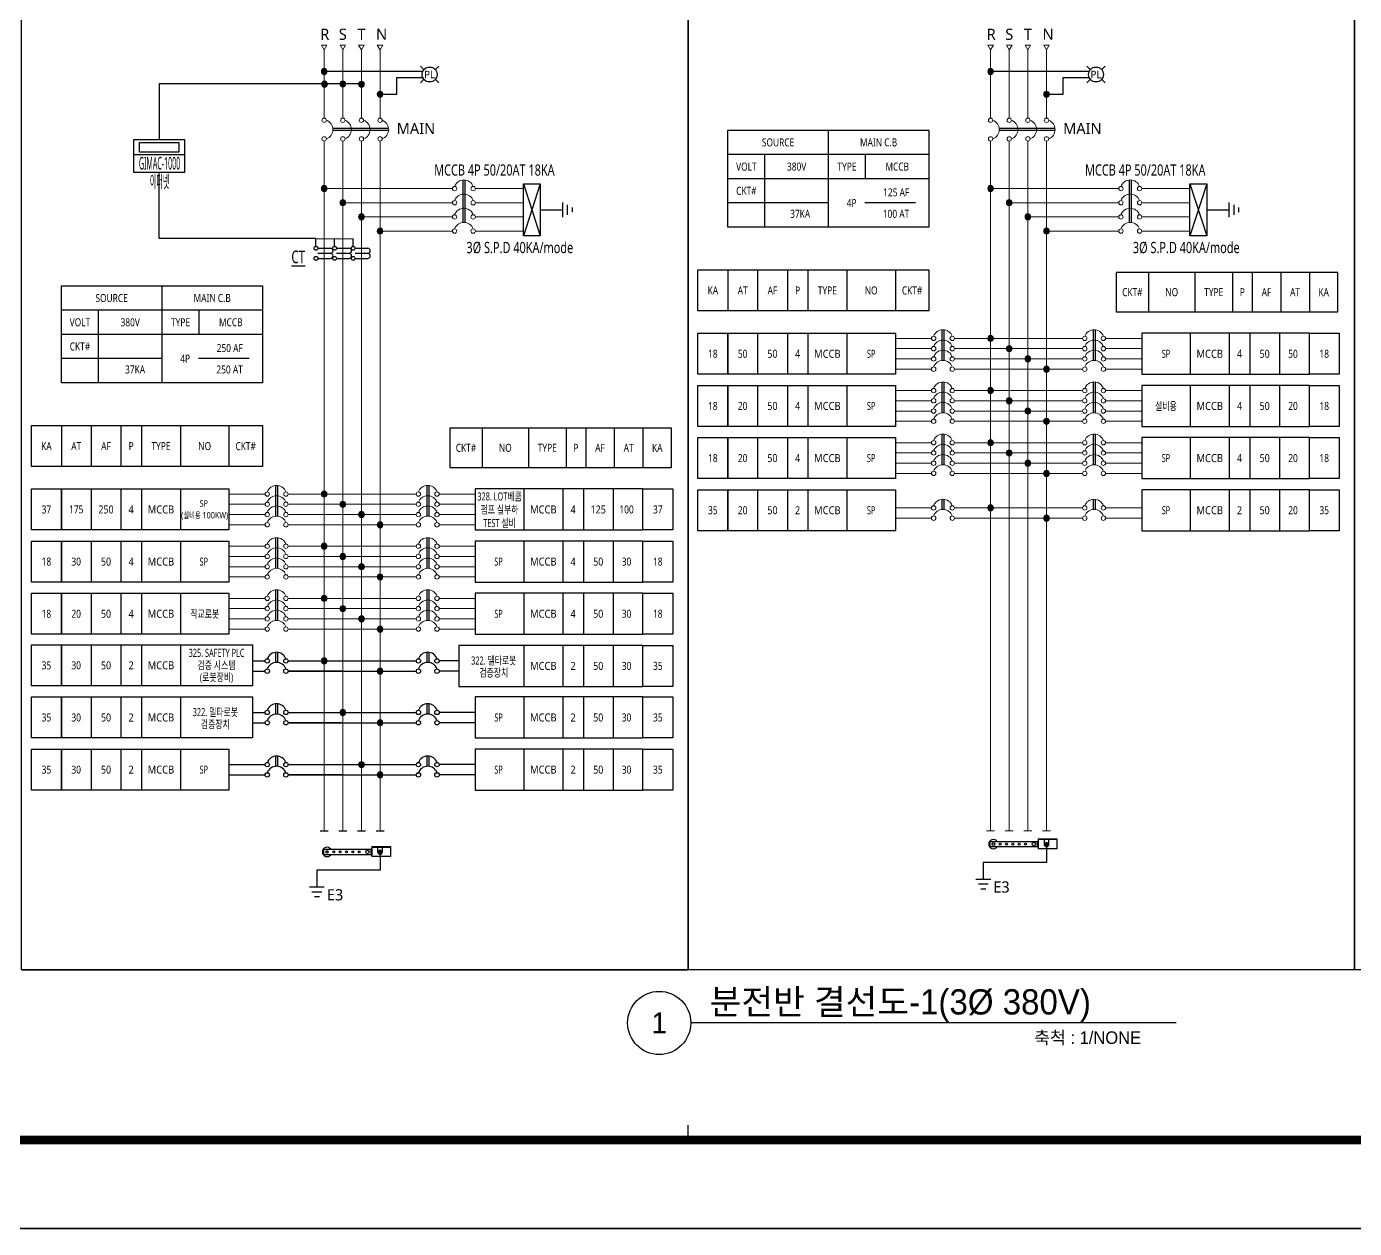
# Model space of a CAD drawing. Header units: millimetres. Extents: x 0 to 1009200, y -237600 to 28708.
# Drawn here: x 382982 to 446054, y -118800 to -61728 of the extents above; entities that cross this region are included whole.
import ezdxf
from ezdxf.enums import TextEntityAlignment as Align

# ---------------------------------------------------------------- set-up
doc = ezdxf.new("R2010")
doc.units = ezdxf.units.MM
doc.header["$LTSCALE"] = 1000
for name, color, linetype in [('A-SYM', 7, 'Continuous'), ('arch', 8, 'Continuous'), ('SYM', 3, 'Continuous'), ('XR-SHEET-SHT', 5, 'Continuous')]:
    doc.layers.add(name, color=color, linetype=linetype)
doc.layers.add('XR-SHEET-TEMP', color=171, linetype='Continuous', plot=False)
doc.styles.add('DH', font='')
doc.styles.add('GHS', font='malgun.ttf')
doc.styles.get('DH').set_extended_font_data('Dotum')

# ---------------------------------------------------------------- blocks, each defined once
blk = doc.blocks.new('XR-FORM-EE', base_point=(461, 408))
at = {"layer": 'XR-SHEET-SHT', "color": 5}
blk.add_lwpolyline([(0, 118800), (168200, 118800), (168200, 0), (0, 0)], close=True, dxfattribs=at)
at = {"layer": 'XR-SHEET-SHT', "color": 5, "const_width": 400}
blk.add_lwpolyline([(9300, 114600), (163900, 114600), (163900, 4200), (9300, 4200)], close=True, dxfattribs=at)
at = {"layer": 'XR-SHEET-TEMP'}
blk.add_line((78000, 4200), (78000, 4900), dxfattribs=at)
blk = doc.blocks.new('HH7')
at = {"layer": 'SYM'}
blk.add_hatch(color=256, dxfattribs=at).paths.add_polyline_path([(50, 50, 1), (-50, 50, 1)])
blk.add_circle((0, 50), 50, dxfattribs=at)

msp = doc.modelspace()

# ---------------------------------------------------------------- linework, layer by layer
at = {"lineweight": 18}
for p, q in [((397119, -62835, 0), (397119, -66073, 0)), ((398004, -62835, 0), (398004, -66073, 0)), ((398888, -62835, 0), (398888, -66073, 0)), ((428773, -62835, 0), (428773, -66073, 0)), ((429658, -62835, 0), (429658, -66073, 0)), ((430542, -62835, 0), (430542, -66073, 0)), ((397119, -67165, 0), (397119, -68349, 0)), ((398004, -67165, 0), (398004, -68349, 0)), ((398888, -67165, 0), (398888, -68349, 0)), ((428773, -67165, 0), (428773, -68349, 0)), ((429658, -67165, 0), (429658, -68349, 0)), ((430542, -67165, 0), (430542, -68349, 0)), ((403208, -69421, 0), (397119, -69421, 0)), ((404299, -69421, 0), (406588, -69421, 0)), ((434862, -69421, 0), (428773, -69421, 0)), ((435953, -69421, 0), (438242, -69421, 0)), ((403208, -70094, 0), (398004, -70094, 0)), ((406588, -70094, 0), (404299, -70094, 0)), ((406588, -70094, 0), (404300, -70094, 0)), ((434862, -70094, 0), (429658, -70094, 0)), ((438242, -70094, 0), (435953, -70094, 0)), ((438242, -70094, 0), (435953, -70094, 0)), ((403208, -70766, 0), (398888, -70766, 0)), ((406588, -70766, 0), (404300, -70766, 0)), ((434862, -70766, 0), (430542, -70766, 0)), ((438242, -70766, 0), (435953, -70766, 0)), ((403208, -71438, 0), (399773, -71438, 0)), ((406588, -71438, 0), (404299, -71438, 0)), ((434862, -71438, 0), (431427, -71438, 0)), ((438242, -71438, 0), (435953, -71438, 0)), ((424248, -76536, 0), (425965, -76536, 0)), ((427056, -76536, 0), (433144, -76536)), ((435952, -76536), (434235, -76536)), ((424248, -77023, 0), (425965, -77023, 0)), ((424248, -77509, 0), (425965, -77509, 0)), ((433144, -77023, 0), (427056, -77023, 0)), ((427056, -77023, 0), (433144, -77023)), ((433144, -77509, 0), (427056, -77509, 0)), ((427056, -77509, 0), (433144, -77509)), ((435952, -77023), (434235, -77023)), ((435952, -77509), (434235, -77509)), ((424248, -77996, 0), (425965, -77996, 0)), ((433144, -77996, 0), (427056, -77996, 0)), ((427056, -77996, 0), (433144, -77996)), ((435952, -77996), (434235, -77996)), ((424248, -79013, 0), (425965, -79013, 0)), ((427056, -79013, 0), (433144, -79013)), ((435952, -79013), (434235, -79013)), ((424248, -79499, 0), (425965, -79499, 0)), ((424248, -79986, 0), (425965, -79986, 0)), ((427056, -79499, 0), (433144, -79499)), ((427056, -79986, 0), (433144, -79986)), ((435952, -79499), (434235, -79499)), ((435952, -79986), (434235, -79986)), ((424248, -80472, 0), (425965, -80472, 0)), ((427056, -80472, 0), (433144, -80472)), ((435952, -80472), (434235, -80472)), ((424248, -81489, 0), (425965, -81489, 0)), ((424248, -81976, 0), (425965, -81976, 0)), ((427056, -81489, 0), (433144, -81489)), ((427056, -81976, 0), (433144, -81976)), ((435952, -81489), (434235, -81489)), ((435952, -81976), (434235, -81976)), ((424248, -82462, 0), (425965, -82462, 0)), ((427056, -82462, 0), (433144, -82462)), ((435952, -82462), (434235, -82462)), ((424248, -82948, 0), (425965, -82948, 0)), ((427056, -82948, 0), (433144, -82948)), ((435952, -82948), (434235, -82948)), ((392594, -83928, 0), (394311, -83928, 0)), ((392594, -84414, 0), (394311, -84414, 0)), ((395402, -83928, 0), (401490, -83928)), ((398004, -84414, 0), (395402, -84414, 0)), ((395402, -84414, 0), (401490, -84414)), ((402581, -83928), (404298, -83928)), ((402581, -84414), (404298, -84414)), ((392594, -84901, 0), (394311, -84901, 0)), ((398888, -84901, 0), (395402, -84901, 0)), ((395402, -84901, 0), (401490, -84901)), ((402581, -84901), (404298, -84901)), ((424248, -84584, 0), (425965, -84584, 0)), ((424248, -85071, 0), (425965, -85071, 0)), ((427056, -84584, 0), (428906, -84584)), ((427056, -85071, 0), (431559, -85071)), ((428773, -84584, 0), (433144, -84584)), ((431427, -85071), (433144, -85071)), ((434235, -84584), (435952, -84584)), ((434235, -85071), (435952, -85071)), ((392594, -85387, 0), (394311, -85387, 0)), ((399773, -85387, 0), (395402, -85387, 0)), ((395402, -85387, 0), (401490, -85387)), ((402581, -85387), (404298, -85387)), ((392594, -86404, 0), (394311, -86404, 0)), ((395402, -86404, 0), (401490, -86404)), ((402581, -86404), (404298, -86404)), ((392594, -86891, 0), (394311, -86891, 0)), ((398004, -86891, 0), (395402, -86891, 0)), ((395402, -86891, 0), (401490, -86891)), ((402581, -86891), (404298, -86891)), ((392594, -87377, 0), (394311, -87377, 0)), ((398888, -87377, 0), (395402, -87377, 0)), ((395402, -87377, 0), (401490, -87377)), ((402581, -87377), (404298, -87377)), ((392594, -87864, 0), (394311, -87864, 0)), ((399773, -87864, 0), (395402, -87864, 0)), ((395402, -87864, 0), (401490, -87864)), ((402581, -87864), (404298, -87864)), ((392594, -88881, 0), (394311, -88881, 0)), ((395402, -88881, 0), (401490, -88881)), ((402581, -88881), (404298, -88881)), ((392594, -89367, 0), (394311, -89367, 0)), ((398004, -89367, 0), (395402, -89367, 0)), ((395402, -89367, 0), (401490, -89367)), ((402581, -89367), (404298, -89367)), ((392594, -89854, 0), (394311, -89854, 0)), ((398888, -89854, 0), (395402, -89854, 0)), ((395402, -89854, 0), (401490, -89854)), ((402581, -89854), (404298, -89854)), ((392594, -90340, 0), (394311, -90340, 0)), ((399773, -90340, 0), (395402, -90340, 0)), ((395402, -90340, 0), (401490, -90340)), ((402581, -90340), (404298, -90340)), ((428582, -99912, 0), (428964, -99912, 0)), ((429467, -99912, 0), (429849, -99912, 0)), ((430351, -99912, 0), (430733, -99912, 0)), ((431236, -99912, 0), (431618, -99912, 0)), ((431038, -100295, 0), (431922, -100295, 0)), ((431038, -100330, 0), (431922, -100330, 0))]:
    msp.add_line(p, q, dxfattribs=at)
for p, q in [((401689, -63611, 0), (401859, -63782, 0)), ((402568, -63607, 0), (402400, -63774, 0)), ((433343, -63611, 0), (433513, -63782, 0)), ((434221, -63607, 0), (434054, -63774, 0)), ((401802, -63863, 0), (397119, -63863, 0)), ((401689, -64397, 0), (401859, -64227, 0)), ((402568, -64402, 0), (402400, -64234, 0)), ((433456, -63863, 0), (428773, -63863, 0)), ((433343, -64397, 0), (433513, -64227, 0)), ((434221, -64402, 0), (434054, -64234, 0)), ((400179, -66571, 0), (397527, -66571, 0)), ((400179, -66667, 0), (397527, -66667, 0)), ((421064, -66652, 0), (421064, -71252, 0)), ((431833, -66571, 0), (429181, -66571, 0)), ((431833, -66667, 0), (429181, -66667, 0)), ((390478, -67824), (388085, -67824)), ((425840, -67802, 0), (416288, -67802, 0)), ((418056, -71252, 0), (418056, -67802, 0)), ((422832, -68952, 0), (422832, -67802, 0)), ((403706, -69015, 0), (403706, -71031, 0)), ((403801, -69015, 0), (403801, -71031, 0)), ((407384, -69192, 0), (406588, -71668, 0)), ((406588, -69192, 0), (407384, -71668, 0)), ((425840, -68952, 0), (416288, -68952, 0)), ((435360, -69015, 0), (435360, -71031, 0)), ((435455, -69015, 0), (435455, -71031, 0)), ((439038, -69192, 0), (438242, -71668, 0)), ((438242, -69192, 0), (439038, -71668, 0)), ((407384, -70430, 0), (408448, -70430, 0)), ((408448, -70781, 0), (408448, -70079, 0)), ((408682, -70664, 0), (408682, -70196, 0)), ((408916, -70547, 0), (408916, -70313, 0)), ((421064, -70102, 0), (416288, -70102, 0)), ((425206, -70102, 0), (422798, -70102, 0)), ((439038, -70430, 0), (440102, -70430, 0)), ((440102, -70781, 0), (440102, -70079, 0)), ((440336, -70664, 0), (440336, -70196, 0)), ((440570, -70547, 0), (440570, -70313, 0)), ((396730, -71795), (398499, -71810)), ((396820, -72257), (397419, -72257)), ((396820, -72496), (397419, -72496)), ((397705, -72257), (398303, -72257)), ((397705, -72496), (398303, -72496)), ((398589, -72257), (399187, -72257)), ((398589, -72496), (399187, -72496)), ((396820, -72736), (397419, -72736)), ((397705, -72736), (398303, -72736)), ((398589, -72736), (399187, -72736)), ((416288, -73286, 0), (416288, -75232, 0)), ((417703, -73286, 0), (417703, -75232, 0)), ((419118, -73286, 0), (419118, -75232, 0)), ((420091, -73286, 0), (420091, -75232, 0)), ((421948, -73286, 0), (421948, -75232, 0)), ((424248, -73286, 0), (424248, -75232, 0)), ((436271, -73406, 0), (436271, -75274, 0)), ((438478, -73406, 0), (438478, -75274, 0)), ((440262, -73406, 0), (440262, -75274, 0)), ((441195, -73406, 0), (441195, -75274, 0)), ((442554, -73406, 0), (442554, -75274, 0)), ((443913, -73406, 0), (443913, -75274, 0)), ((389410, -74044, 0), (389410, -78643, 0)), ((394186, -75194, 0), (384634, -75194, 0)), ((386402, -78643, 0), (386402, -75194, 0)), ((391178, -76344, 0), (391178, -75194, 0)), ((417703, -76293, 0), (417703, -78239, 0)), ((419118, -76293, 0), (419118, -78239, 0)), ((420091, -76293, 0), (420091, -78239, 0)), ((421948, -76293, 0), (421948, -78239, 0)), ((426463, -76129, 0), (426463, -77589, 0)), ((426558, -76129, 0), (426558, -77589, 0)), ((433642, -76129), (433642, -77589)), ((433737, -76129), (433737, -77589)), ((438252, -76293, 0), (438252, -78239, 0)), ((440109, -76293, 0), (440109, -78239, 0)), ((441082, -76293, 0), (441082, -78239, 0)), ((442497, -76293, 0), (442497, -78239, 0)), ((394186, -76344, 0), (384634, -76344, 0)), ((389410, -77494, 0), (384634, -77494, 0)), ((393552, -77494, 0), (391144, -77494, 0)), ((417703, -78769, 0), (417703, -80715, 0)), ((419118, -78769, 0), (419118, -80715, 0)), ((420091, -78769, 0), (420091, -80715, 0)), ((421948, -78769, 0), (421948, -80715, 0)), ((426463, -78606, 0), (426463, -80065, 0)), ((426558, -78606, 0), (426558, -80065, 0)), ((433642, -78606), (433642, -80065)), ((433737, -78606), (433737, -80065)), ((438252, -78769, 0), (438252, -80715, 0)), ((440109, -78769, 0), (440109, -80715, 0)), ((441082, -78769, 0), (441082, -80715, 0)), ((442497, -78769, 0), (442497, -80715, 0)), ((384634, -80678, 0), (384634, -82623, 0)), ((386049, -80678, 0), (386049, -82623, 0)), ((387464, -80678, 0), (387464, -82623, 0)), ((388437, -80678, 0), (388437, -82623, 0)), ((390294, -80678, 0), (390294, -82623, 0)), ((392594, -80678, 0), (392594, -82623, 0)), ((404617, -80798, 0), (404617, -82666, 0)), ((406824, -80798, 0), (406824, -82666, 0)), ((408608, -80798, 0), (408608, -82666, 0)), ((409541, -80798, 0), (409541, -82666, 0)), ((410900, -80798, 0), (410900, -82666, 0)), ((412259, -80798, 0), (412259, -82666, 0)), ((417703, -81246, 0), (417703, -83192, 0)), ((419118, -81246, 0), (419118, -83192, 0)), ((420091, -81246, 0), (420091, -83192, 0)), ((421948, -81246, 0), (421948, -83192, 0)), ((426463, -81082, 0), (426463, -82542, 0)), ((426558, -81082, 0), (426558, -82542, 0)), ((433642, -81082), (433642, -82542)), ((433737, -81082), (433737, -82542)), ((438252, -81246, 0), (438252, -83192, 0)), ((440109, -81246, 0), (440109, -83192, 0)), ((441082, -81246, 0), (441082, -83192, 0)), ((442497, -81246, 0), (442497, -83192, 0)), ((386049, -83685, 0), (386049, -85630, 0)), ((387464, -83685, 0), (387464, -85630, 0)), ((388437, -83685, 0), (388437, -85630, 0)), ((390294, -83685, 0), (390294, -85630, 0)), ((394809, -83521, 0), (394809, -84980, 0)), ((394904, -83521, 0), (394904, -84980, 0)), ((401988, -83521), (401988, -84980)), ((402083, -83521), (402083, -84980)), ((406598, -83685, 0), (406598, -85630, 0)), ((408455, -83685, 0), (408455, -85630, 0)), ((409428, -83685, 0), (409428, -85630, 0)), ((410843, -83685, 0), (410843, -85630, 0)), ((417703, -83722, 0), (417703, -85668, 0)), ((419118, -83722, 0), (419118, -85668, 0)), ((420091, -83722, 0), (420091, -85668, 0)), ((421948, -83722, 0), (421948, -85668, 0)), ((438252, -83722, 0), (438252, -85668, 0)), ((440109, -83722, 0), (440109, -85668, 0)), ((441082, -83722, 0), (441082, -85668, 0)), ((442497, -83722, 0), (442497, -85668, 0)), ((426463, -84178, 0), (426463, -84664, 0)), ((426558, -84178, 0), (426558, -84664, 0)), ((433642, -84178), (433642, -84664)), ((433737, -84178), (433737, -84664)), ((386049, -86161, 0), (386049, -88107, 0)), ((387464, -86161, 0), (387464, -88107, 0)), ((388437, -86161, 0), (388437, -88107, 0)), ((390294, -86161, 0), (390294, -88107, 0)), ((394809, -85998, 0), (394809, -87457, 0)), ((394904, -85998, 0), (394904, -87457, 0)), ((401988, -85998), (401988, -87457)), ((402083, -85998), (402083, -87457)), ((406598, -86161, 0), (406598, -88107, 0)), ((408455, -86161, 0), (408455, -88107, 0)), ((409428, -86161, 0), (409428, -88107, 0)), ((410843, -86161, 0), (410843, -88107, 0)), ((386049, -88638, 0), (386049, -90583, 0)), ((387464, -88638, 0), (387464, -90583, 0)), ((388437, -88638, 0), (388437, -90583, 0)), ((390294, -88638, 0), (390294, -90583, 0)), ((394809, -88474, 0), (394809, -89933, 0)), ((394904, -88474, 0), (394904, -89933, 0)), ((401988, -88474), (401988, -89933)), ((402083, -88474), (402083, -89933)), ((406598, -88638, 0), (406598, -90583, 0)), ((408455, -88638, 0), (408455, -90583, 0)), ((409428, -88638, 0), (409428, -90583, 0)), ((410843, -88638, 0), (410843, -90583, 0)), ((386049, -91086, 0), (386049, -93032, 0)), ((387464, -91086, 0), (387464, -93032, 0)), ((388437, -91086, 0), (388437, -93032, 0)), ((390294, -91086, 0), (390294, -93032, 0)), ((394809, -91444, 0), (394809, -91930, 0)), ((394904, -91444, 0), (394904, -91930, 0)), ((401988, -91444), (401988, -91930)), ((402083, -91444), (402083, -91930)), ((406598, -91114, 0), (406598, -93060, 0)), ((408455, -91114, 0), (408455, -93060, 0)), ((409428, -91114, 0), (409428, -93060, 0)), ((410843, -91114, 0), (410843, -93060, 0)), ((393710, -91850, 0), (394311, -91850, 0)), ((395402, -91850, 0), (401490, -91850)), ((403519, -91850), (402581, -91850)), ((393710, -92337, 0), (394311, -92337, 0)), ((398004, -92337, 0), (395402, -92337, 0)), ((395402, -92337, 0), (401490, -92337)), ((403519, -92337), (402581, -92337)), ((386049, -93563, 0), (386049, -95509, 0)), ((387464, -93563, 0), (387464, -95509, 0)), ((388437, -93563, 0), (388437, -95509, 0)), ((390294, -93563, 0), (390294, -95509, 0)), ((394809, -93892, 0), (394809, -94378, 0)), ((394904, -93892, 0), (394904, -94378, 0)), ((401988, -93892), (401988, -94378)), ((402083, -93892), (402083, -94378)), ((406598, -93563, 0), (406598, -95509, 0)), ((408455, -93563, 0), (408455, -95509, 0)), ((409428, -93563, 0), (409428, -95509, 0)), ((410843, -93563, 0), (410843, -95509, 0)), ((393710, -94299, 0), (394311, -94299, 0)), ((395402, -94299, 0), (401490, -94299)), ((404298, -94299), (402581, -94299)), ((393710, -94785, 0), (394311, -94785, 0)), ((398004, -94785, 0), (395402, -94785, 0)), ((395402, -94785, 0), (401490, -94785)), ((404298, -94785), (402581, -94785)), ((386049, -96039, 0), (386049, -97985, 0)), ((387464, -96039, 0), (387464, -97985, 0)), ((388437, -96039, 0), (388437, -97985, 0)), ((390294, -96039, 0), (390294, -97985, 0)), ((394809, -96368, 0), (394809, -96855, 0)), ((394904, -96368, 0), (394904, -96855, 0)), ((401988, -96368), (401988, -96855)), ((402083, -96368), (402083, -96855)), ((406598, -96039, 0), (406598, -97985, 0)), ((408455, -96039, 0), (408455, -97985, 0)), ((409428, -96039, 0), (409428, -97985, 0)), ((410843, -96039, 0), (410843, -97985, 0)), ((392594, -96775, 0), (394311, -96775, 0)), ((395402, -96775, 0), (401490, -96775)), ((404298, -96775), (402581, -96775)), ((392594, -97262, 0), (394311, -97262, 0)), ((398004, -97262, 0), (395402, -97262, 0)), ((395402, -97262, 0), (401490, -97262)), ((404298, -97262), (402581, -97262)), ((396928, -99912, 0), (397310, -99912, 0)), ((397813, -99912, 0), (398195, -99912, 0)), ((398697, -99912, 0), (399079, -99912, 0)), ((399582, -99912, 0), (399964, -99912, 0)), ((397084, -100788, 0), (399348, -100788, 0)), ((397084, -100788, 0), (397084, -101054, 0)), ((399384, -100788, 0), (399348, -100788, 0)), ((399348, -101054, 0), (399348, -100788, 0)), ((399384, -100665, 0), (400268, -100665, 0)), ((399384, -100665, 0), (399384, -101142, 0)), ((399384, -100700, 0), (400268, -100700, 0)), ((399658, -100700, 0), (399658, -100921, 0)), ((399767, -100884, 0), (399767, -100911, 0)), ((399767, -100884, 0), (399778, -100884, 0)), ((399778, -100884, 0), (399778, -100911, 0)), ((399888, -100921, 0), (399888, -100700, 0)), ((400268, -100665, 0), (400268, -101142, 0)), ((428738, -100419, 0), (431002, -100419, 0)), ((428738, -100419, 0), (428738, -100684, 0)), ((431002, -100684, 0), (428738, -100684, 0)), ((431038, -100419, 0), (431002, -100419, 0)), ((431002, -100684, 0), (431002, -100419, 0)), ((431002, -100684, 0), (431038, -100684, 0)), ((431038, -100295, 0), (431038, -100772, 0)), ((431922, -100772, 0), (431038, -100772, 0)), ((431312, -100330, 0), (431312, -100551, 0)), ((431390, -100546, 0), (431390, -100556, 0)), ((431390, -100546, 0), (431416, -100546, 0)), ((431390, -100556, 0), (431416, -100556, 0)), ((431421, -100514, 0), (431421, -100541, 0)), ((431421, -100514, 0), (431432, -100514, 0)), ((431421, -100562, 0), (431421, -100588, 0)), ((431421, -100588, 0), (431432, -100588, 0)), ((431432, -100514, 0), (431432, -100541, 0)), ((431432, -100562, 0), (431432, -100588, 0)), ((431437, -100546, 0), (431464, -100546, 0)), ((431437, -100556, 0), (431464, -100556, 0)), ((431464, -100546, 0), (431464, -100556, 0)), ((431542, -100551, 0), (431542, -100330, 0)), ((431922, -100295, 0), (431922, -100772, 0)), ((399348, -101054, 0), (397084, -101054, 0)), ((399348, -101054, 0), (399384, -101054, 0)), ((400268, -101142, 0), (399384, -101142, 0)), ((399736, -100916, 0), (399736, -100926, 0)), ((399736, -100916, 0), (399762, -100916, 0)), ((399736, -100926, 0), (399762, -100926, 0)), ((399767, -100932, 0), (399767, -100958, 0)), ((399767, -100958, 0), (399778, -100958, 0)), ((399778, -100932, 0), (399778, -100958, 0)), ((399783, -100916, 0), (399810, -100916, 0)), ((399783, -100926, 0), (399810, -100926, 0)), ((399810, -100916, 0), (399810, -100926, 0)), ((396422, -102577, 0), (397124, -102577, 0)), ((428076, -102207, 0), (428778, -102207, 0)), ((428193, -102441, 0), (428661, -102441, 0)), ((428310, -102675, 0), (428544, -102675, 0)), ((396539, -102811, 0), (397007, -102811, 0)), ((396656, -103045, 0), (396890, -103045, 0))]:
    msp.add_line(p, q)
for points in [[(397119, -62835), (397252, -62605), (396987, -62605)], [(398004, -62835), (398136, -62605), (397871, -62605)], [(398888, -62835), (399021, -62605), (398756, -62605)], [(399773, -62835), (399905, -62605), (399640, -62605)], [(428773, -62835), (428906, -62605), (428641, -62605)], [(429658, -62835), (429790, -62605), (429525, -62605)], [(430542, -62835), (430675, -62605), (430410, -62605)], [(431427, -62835), (431559, -62605), (431294, -62605)]]:
    msp.add_lwpolyline(points, close=True, dxfattribs=at)
for points in [[(399773, -66073), (399773, -62835)], [(431427, -66073), (431427, -62835)], [(399773, -68349), (399773, -67165)], [(431427, -68349), (431427, -67165)], [(397119, -99912), (397119, -68349)], [(398004, -99912), (398004, -68349)], [(398888, -99912), (398888, -68349)], [(399773, -99912), (399773, -68349)], [(428773, -99912), (428773, -68349)], [(429658, -99912), (429658, -68349)], [(430542, -99912), (430542, -68349)], [(431427, -99912), (431427, -68349)]]:
    msp.add_lwpolyline(points, dxfattribs=at)
at = {"const_width": 35.4}
for points in [[(401689, -63611), (401859, -63782)], [(402400, -63774), (402568, -63607)], [(433343, -63611), (433513, -63782)], [(434054, -63774), (434221, -63607)], [(401689, -64397), (401859, -64227)], [(402400, -64234), (402568, -64402)], [(433343, -64397), (433513, -64227)], [(434054, -64234), (434221, -64402)]]:
    msp.add_lwpolyline(points, dxfattribs=at)
for points in [[(402126, -63650, -1), (402126, -64358, -1), (402126, -63650)], [(433780, -63650, -1), (433780, -64358, -1), (433780, -63650)]]:
    msp.add_lwpolyline(points, format="xyb", dxfattribs=at)
for points in [[(399773, -64942), (400566, -64942), (400566, -64146), (401802, -64146)], [(431427, -64942), (432220, -64942), (432220, -64146), (433456, -64146)], [(399020, -64454), (389281, -64454), (389281, -67097)], [(396730, -72167), (396730, -71795), (389281, -71795), (389281, -68653)], [(397615, -72167), (397615, -71795), (397615, -71795)], [(398499, -72167), (398499, -71795), (398499, -71795)], [(431427, -100551), (431427, -101416), (428427, -101416), (428427, -102207)]]:
    msp.add_lwpolyline(points)
for points in [[(416288, -66652), (425840, -66652), (425840, -71252), (416288, -71252)], [(388085, -67097), (390478, -67097), (390478, -68653), (388085, -68653)], [(388353, -67234), (390210, -67234), (390210, -67687), (388353, -67687)], [(406588, -69192), (407384, -69192), (407384, -71668), (406588, -71668)], [(438242, -69192), (439038, -69192), (439038, -71668), (438242, -71668)], [(414872, -73286), (425840, -73286), (425840, -75232), (414872, -75232)], [(445271, -73406), (434743, -73406), (434743, -75274), (445271, -75274)], [(384634, -74044), (394186, -74044), (394186, -78643), (384634, -78643)], [(414872, -76293), (416288, -76293), (416288, -78239), (414872, -78239)], [(416288, -76293), (424248, -76293), (424248, -78239), (416288, -78239)], [(443913, -76293), (435952, -76293), (435952, -78239), (443913, -78239)], [(443913, -76293), (445328, -76293), (445328, -78239), (443913, -78239)], [(414872, -78769), (416288, -78769), (416288, -80715), (414872, -80715)], [(416288, -78769), (424248, -78769), (424248, -80715), (416288, -80715)], [(443913, -78769), (435952, -78769), (435952, -80715), (443913, -80715)], [(443913, -78769), (445328, -78769), (445328, -80715), (443913, -80715)], [(383218, -80678), (394186, -80678), (394186, -82623), (383218, -82623)], [(413617, -80798), (403089, -80798), (403089, -82666), (413617, -82666)], [(414872, -81246), (416288, -81246), (416288, -83192), (414872, -83192)], [(416288, -81246), (424248, -81246), (424248, -83192), (416288, -83192)], [(443913, -81246), (435952, -81246), (435952, -83192), (443913, -83192)], [(443913, -81246), (445328, -81246), (445328, -83192), (443913, -83192)], [(383218, -83685), (384634, -83685), (384634, -85630), (383218, -85630)], [(384634, -83685), (392594, -83685), (392594, -85630), (384634, -85630)], [(412259, -83685), (404298, -83685), (404298, -85630), (412259, -85630)], [(412259, -83685), (413674, -83685), (413674, -85630), (412259, -85630)], [(414872, -83722), (416288, -83722), (416288, -85668), (414872, -85668)], [(416288, -83722), (424248, -83722), (424248, -85668), (416288, -85668)], [(443913, -83722), (435952, -83722), (435952, -85668), (443913, -85668)], [(443913, -83722), (445328, -83722), (445328, -85668), (443913, -85668)], [(383218, -86161), (384634, -86161), (384634, -88107), (383218, -88107)], [(384634, -86161), (392594, -86161), (392594, -88107), (384634, -88107)], [(412259, -86161), (404298, -86161), (404298, -88107), (412259, -88107)], [(412259, -86161), (413674, -86161), (413674, -88107), (412259, -88107)], [(383218, -88638), (384634, -88638), (384634, -90583), (383218, -90583)], [(384634, -88638), (392594, -88638), (392594, -90583), (384634, -90583)], [(412259, -88638), (404298, -88638), (404298, -90583), (412259, -90583)], [(412259, -88638), (413674, -88638), (413674, -90583), (412259, -90583)], [(383218, -91086), (384634, -91086), (384634, -93032), (383218, -93032)], [(384634, -91086), (393710, -91086), (393710, -93032), (384634, -93032)], [(412259, -91114), (403519, -91114), (403519, -93060), (412259, -93060)], [(412259, -91114), (413674, -91114), (413674, -93060), (412259, -93060)], [(383218, -93563), (384634, -93563), (384634, -95509), (383218, -95509)], [(384634, -93563), (393710, -93563), (393710, -95509), (384634, -95509)], [(412259, -93563), (404298, -93563), (404298, -95509), (412259, -95509)], [(412259, -93563), (413674, -93563), (413674, -95509), (412259, -95509)], [(383218, -96039), (384634, -96039), (384634, -97985), (383218, -97985)], [(384634, -96039), (392594, -96039), (392594, -97985), (384634, -97985)], [(412259, -96039), (404298, -96039), (404298, -97985), (412259, -97985)], [(412259, -96039), (413674, -96039), (413674, -97985), (412259, -97985)], [(431500, -100509), (431427, -100466), (431353, -100509), (431353, -100594), (431427, -100636), (431500, -100594)]]:
    msp.add_lwpolyline(points, close=True)
at = {"elevation": 0}
msp.add_lwpolyline([(399846, -100879), (399773, -100836), (399699, -100879), (399699, -100964), (399773, -101006), (399846, -100964)], close=True, dxfattribs=at)
msp.add_lwpolyline([(399773, -100921), (399773, -101786), (396773, -101786), (396773, -102577)], dxfattribs=at)
for centre, radius in [((402126, -64004, 0), 354), ((433780, -64004, 0), 354), ((396730, -72257), 89.8), ((397615, -72257), 89.8), ((398499, -72257), 89.8), ((396730, -72736), 89.8), ((397615, -72736), 89.8), ((398499, -72736), 89.8), ((394414, -91850, 0), 104), ((395299, -91850, 0), 104), ((401593, -91850), 104), ((402478, -91850), 104), ((394414, -92337, 0), 104), ((395299, -92337, 0), 104), ((401593, -92337), 104), ((402478, -92337), 104), ((394414, -94299, 0), 104), ((395299, -94299, 0), 104), ((401593, -94299), 104), ((402478, -94299), 104), ((394414, -94785, 0), 104), ((395299, -94785, 0), 104), ((401593, -94785), 104), ((402478, -94785), 104), ((394414, -96775, 0), 104), ((395299, -96775, 0), 104), ((401593, -96775), 104), ((402478, -96775), 104), ((394414, -97262, 0), 104), ((395299, -97262, 0), 104), ((401593, -97262), 104), ((402478, -97262), 104), ((397252, -100921, 0), 61.9), ((397570, -100921, 0), 44.2), ((397871, -100921, 0), 44.2), ((398172, -100921, 0), 44.2), ((398473, -100921, 0), 44.2), ((398773, -100921, 0), 44.2), ((399171, -100921, 0), 79.6), ((399773, -100921, 0), 67), ((399773, -100921, 0), 59.2), ((428906, -100551, 0), 61.9), ((429224, -100551, 0), 44.2), ((429525, -100551, 0), 44.2), ((429826, -100551, 0), 44.2), ((430127, -100551, 0), 44.2), ((430427, -100551, 0), 44.2), ((430825, -100551, 0), 79.6), ((431427, -100551, 0), 67), ((431427, -100551, 0), 59.2)]:
    msp.add_circle(centre, radius)
at = {"lineweight": 18}
for centre in [(397119, -66177, 0), (398004, -66177, 0), (398888, -66177, 0), (399773, -66177, 0), (428773, -66177, 0), (429658, -66177, 0), (430542, -66177, 0), (431427, -66177, 0), (397119, -67061, 0), (398004, -67061, 0), (398888, -67061, 0), (399773, -67061, 0), (428773, -67061, 0), (429658, -67061, 0), (430542, -67061, 0), (431427, -67061, 0), (403312, -69421, 0), (404196, -69421, 0), (434965, -69421, 0), (435850, -69421, 0), (403312, -70094, 0), (404196, -70094, 0), (434965, -70094, 0), (435850, -70094, 0), (403312, -70766, 0), (404196, -70766, 0), (434965, -70766, 0), (435850, -70766, 0), (403312, -71438, 0), (404196, -71438, 0), (434965, -71438, 0), (435850, -71438, 0), (426068, -76536, 0), (426068, -77023, 0), (426953, -76536, 0), (426953, -77023, 0), (433247, -76536), (433247, -77023), (434132, -76536), (434132, -77023), (426068, -77509, 0), (426953, -77509, 0), (433247, -77509), (434132, -77509), (426068, -77996, 0), (426953, -77996, 0), (433247, -77996), (434132, -77996), (426068, -79013, 0), (426068, -79499, 0), (426953, -79013, 0), (426953, -79499, 0), (433247, -79013), (433247, -79499), (434132, -79013), (434132, -79499), (426068, -79986, 0), (426953, -79986, 0), (433247, -79986), (434132, -79986), (426068, -80472, 0), (426953, -80472, 0), (433247, -80472), (434132, -80472), (426068, -81489, 0), (426068, -81976, 0), (426953, -81489, 0), (426953, -81976, 0), (433247, -81489), (433247, -81976), (434132, -81489), (434132, -81976), (426068, -82462, 0), (426953, -82462, 0), (433247, -82462), (434132, -82462), (426068, -82948, 0), (426953, -82948, 0), (433247, -82948), (434132, -82948), (394414, -83928, 0), (395299, -83928, 0), (401593, -83928), (402478, -83928), (394414, -84414, 0), (395299, -84414, 0), (401593, -84414), (402478, -84414), (426068, -84584, 0), (426953, -84584, 0), (433247, -84584), (434132, -84584), (394414, -84901, 0), (395299, -84901, 0), (401593, -84901), (402478, -84901), (426068, -85071, 0), (426953, -85071, 0), (433247, -85071), (434132, -85071), (394414, -85387, 0), (395299, -85387, 0), (401593, -85387), (402478, -85387), (394414, -86404, 0), (395299, -86404, 0), (401593, -86404), (402478, -86404), (394414, -86891, 0), (395299, -86891, 0), (401593, -86891), (402478, -86891), (394414, -87377, 0), (395299, -87377, 0), (401593, -87377), (402478, -87377), (394414, -87864, 0), (395299, -87864, 0), (401593, -87864), (402478, -87864), (394414, -88881, 0), (395299, -88881, 0), (401593, -88881), (402478, -88881), (394414, -89367, 0), (395299, -89367, 0), (401593, -89367), (402478, -89367), (394414, -89854, 0), (395299, -89854, 0), (401593, -89854), (402478, -89854), (394414, -90340, 0), (395299, -90340, 0), (401593, -90340), (402478, -90340)]:
    msp.add_circle(centre, 104, dxfattribs=at)
for centre, start, end in [((397056, -66619, 0), 290.69882, 69.30118), ((397940, -66619, 0), 290.69882, 69.30118), ((398825, -66619, 0), 290.69882, 69.30118), ((399709, -66619, 0), 290.69882, 69.30118), ((428710, -66619, 0), 290.69882, 69.30118), ((429594, -66619, 0), 290.69882, 69.30118), ((430479, -66619, 0), 290.69882, 69.30118), ((431363, -66619, 0), 290.69882, 69.30118), ((403754, -69485, 0), 20.69882, 159.30118), ((435408, -69485, 0), 20.69882, 159.30118), ((403754, -70157, 0), 20.69882, 159.30118), ((435408, -70157, 0), 20.69882, 159.30118), ((403754, -70829, 0), 20.69882, 159.30118), ((435408, -70829, 0), 20.69882, 159.30118), ((403754, -71502, 0), 20.69882, 159.30118), ((435408, -71502, 0), 20.69882, 159.30118), ((426510, -76600, 0), 20.69882, 159.30118), ((433690, -76600), 20.69882, 159.30118), ((426510, -77086, 0), 20.69882, 159.30118), ((433690, -77086), 20.69882, 159.30118), ((426510, -77573, 0), 20.69882, 159.30118), ((433690, -77573), 20.69882, 159.30118), ((426510, -78059, 0), 20.69882, 159.30118), ((433690, -78059), 20.69882, 159.30118), ((426510, -79076, 0), 20.69882, 159.30118), ((433690, -79076), 20.69882, 159.30118), ((426510, -79563, 0), 20.69882, 159.30118), ((433690, -79563), 20.69882, 159.30118), ((426510, -80049, 0), 20.69882, 159.30118), ((426510, -80536, 0), 20.69882, 159.30118), ((433690, -80049), 20.69882, 159.30118), ((433690, -80536), 20.69882, 159.30118), ((426510, -81553, 0), 20.69882, 159.30118), ((433690, -81553), 20.69882, 159.30118), ((426510, -82039, 0), 20.69882, 159.30118), ((433690, -82039), 20.69882, 159.30118), ((426510, -82526, 0), 20.69882, 159.30118), ((426510, -83012, 0), 20.69882, 159.30118), ((433690, -82526), 20.69882, 159.30118), ((433690, -83012), 20.69882, 159.30118), ((394856, -83991, 0), 20.69882, 159.30118), ((402036, -83991), 20.69882, 159.30118), ((394856, -84478, 0), 20.69882, 159.30118), ((394856, -84964, 0), 20.69882, 159.30118), ((402036, -84478), 20.69882, 159.30118), ((402036, -84964), 20.69882, 159.30118), ((426510, -84648, 0), 20.69882, 159.30118), ((433690, -84648), 20.69882, 159.30118), ((394856, -85451, 0), 20.69882, 159.30118), ((402036, -85451), 20.69882, 159.30118), ((426510, -85134, 0), 20.69882, 159.30118), ((433690, -85134), 20.69882, 159.30118), ((394856, -86468, 0), 20.69882, 159.30118), ((402036, -86468), 20.69882, 159.30118), ((394856, -86954, 0), 20.69882, 159.30118), ((394856, -87441, 0), 20.69882, 159.30118), ((402036, -86954), 20.69882, 159.30118), ((402036, -87441), 20.69882, 159.30118), ((394856, -87927, 0), 20.69882, 159.30118), ((402036, -87927), 20.69882, 159.30118), ((394856, -88944, 0), 20.69882, 159.30118), ((402036, -88944), 20.69882, 159.30118), ((394856, -89431, 0), 20.69882, 159.30118), ((394856, -89917, 0), 20.69882, 159.30118), ((402036, -89431), 20.69882, 159.30118), ((402036, -89917), 20.69882, 159.30118), ((394856, -90404, 0), 20.69882, 159.30118), ((402036, -90404), 20.69882, 159.30118)]:
    msp.add_arc(centre, 473, start, end, dxfattribs=at)
for centre, radius, start, end in [((397419, -72377), 120, 270, 90), ((397419, -72616), 120, 270, 90), ((398303, -72377), 120, 270, 90), ((398303, -72616), 120, 270, 90), ((399187, -72377), 120, 270, 90), ((399187, -72616), 120, 270, 90), ((394856, -91914, 0), 473, 20.69882, 159.30118), ((402036, -91914), 473, 20.69882, 159.30118), ((394856, -92400, 0), 473, 20.69882, 159.30118), ((402036, -92400), 473, 20.69882, 159.30118), ((394856, -94362, 0), 473, 20.69882, 159.30118), ((402036, -94362), 473, 20.69882, 159.30118), ((394856, -94849, 0), 473, 20.69882, 159.30118), ((402036, -94849), 473, 20.69882, 159.30118), ((394856, -96839, 0), 473, 20.69882, 159.30118), ((402036, -96839), 473, 20.69882, 159.30118), ((394856, -97325, 0), 473, 20.69882, 159.30118), ((402036, -97325), 473, 20.69882, 159.30118), ((397252, -100921, 0), 221, 36.8699, 323.1301), ((399762, -100911, 0), 5.28, 270, 0), ((399783, -100911, 0), 5.28, 180, 270), ((428906, -100551, 0), 221, 36.8699, 323.1301), ((431427, -100551, 0), 115, 180, 0), ((431416, -100541, 0), 5.28, 270, 0), ((431416, -100562, 0), 5.28, 0, 90), ((431437, -100541, 0), 5.28, 180, 270), ((431437, -100562, 0), 5.28, 90, 180), ((399773, -100921, 0), 115, 180, 0), ((399762, -100932, 0), 5.28, 0, 90), ((399783, -100932, 0), 5.28, 90, 180)]:
    msp.add_arc(centre, radius, start, end)
at = {"layer": 'A-SYM'}
msp.add_line((437581, -109041, 0), (414532, -109041, 0), dxfattribs=at)
msp.add_circle((413032, -109041, 0), 1500, dxfattribs=at)
at = {"layer": 'SYM', "color": 6}
msp.add_line((382746, -106521), (414400, -106521), dxfattribs=at)
for points in [[(446054, -5213), (477708, -5213), (477708, -106521), (446054, -106521)], [(382746, -54469), (414400, -54469), (414400, -106521), (382746, -106521)], [(414400, -54469), (446054, -54469), (446054, -106521), (414400, -106521)], [(414400, -54469), (446054, -54469), (446054, -106521), (414400, -106521)]]:
    msp.add_lwpolyline(points, close=True, dxfattribs=at)

# ---------------------------------------------------------------- block references
for p, xscale, yscale, zscale, rotation in [((397252, -63859, 0), -2.653349145397245, 2.653349145397245, 2.653349143080567, 89.9999999999992), ((397269, -64463), -2.653349869803625, 2.653349869803625, 2.653349867486946, 89.99999999999952), ((398136, -64454), -2.653349869803625, 2.653349869803625, 2.653349867486946, 89.99999999999952), ((428906, -63859, 0), -2.653349145397245, 2.653349145397245, 2.653349143080567, 89.9999999999992), ((399021, -64469), -2.653349869803625, 2.653349869803625, 2.653349867486946, 89.99999999999952), ((399905, -64942, 0), -2.653349145397245, 2.653349145397245, 2.653349143080567, 89.9999999999992), ((431559, -64942, 0), -2.653349145397245, 2.653349145397245, 2.653349143080567, 89.9999999999992), ((397252, -69421, 0), -2.653349869803625, 2.653349869803625, 2.653349867486946, 89.99999999999937), ((428906, -69421, 0), -2.653349869803625, 2.653349869803625, 2.653349867486946, 89.99999999999937), ((398136, -70094, 0), -2.653349869803625, 2.653349869803625, 2.653349867486946, 89.99999999999937), ((429790, -70094, 0), -2.653349869803625, 2.653349869803625, 2.653349867486946, 89.99999999999937), ((399021, -70766, 0), -2.653349869803625, 2.653349869803625, 2.653349867486946, 89.99999999999937), ((430675, -70766, 0), -2.653349869803625, 2.653349869803625, 2.653349867486946, 89.99999999999937), ((399905, -71438, 0), -2.653349869803625, 2.653349869803625, 2.653349867486946, 89.99999999999937), ((431559, -71438, 0), -2.653349869803625, 2.653349869803625, 2.653349867486946, 89.99999999999937), ((428906, -76536, 0), -2.653349145397245, 2.653349145397245, 2.65334914292484, 89.9999999999992), ((429790, -77023, 0), -2.653349145397245, 2.653349145397245, 2.65334914292484, 89.9999999999992), ((430675, -77509, 0), -2.653349145397245, 2.653349145397245, 2.65334914292484, 89.9999999999992), ((431559, -77996, 0), -2.653349145397245, 2.653349145397245, 2.65334914292484, 89.9999999999992), ((428906, -79013, 0), -2.653349145397245, 2.653349145397245, 2.65334914292484, 89.9999999999992), ((429790, -79499, 0), -2.653349145397245, 2.653349145397245, 2.65334914292484, 89.9999999999992), ((430675, -79986, 0), -2.653349145397245, 2.653349145397245, 2.65334914292484, 89.9999999999992), ((431559, -80472, 0), -2.653349145397245, 2.653349145397245, 2.65334914292484, 89.9999999999992), ((428906, -81489, 0), -2.653349145397245, 2.653349145397245, 2.65334914292484, 89.9999999999992), ((429790, -81976, 0), -2.653349145397245, 2.653349145397245, 2.65334914292484, 89.9999999999992), ((430675, -82462, 0), -2.653349145397245, 2.653349145397245, 2.65334914292484, 89.9999999999992), ((431559, -82948, 0), -2.653349145397245, 2.653349145397245, 2.65334914292484, 89.9999999999992), ((397252, -83928, 0), -2.653349145397245, 2.653349145397245, 2.65334914292484, 89.9999999999992), ((398136, -84414, 0), -2.653349145397245, 2.653349145397245, 2.65334914292484, 89.9999999999992), ((428906, -84584, 0), -2.653349145397245, 2.653349145397245, 2.65334914292484, 89.9999999999992), ((399021, -84901, 0), -2.653349145397245, 2.653349145397245, 2.65334914292484, 89.9999999999992), ((431559, -85071, 0), -2.653349145397245, 2.653349145397245, 2.65334914292484, 89.9999999999992), ((399905, -85387, 0), -2.653349145397245, 2.653349145397245, 2.65334914292484, 89.9999999999992), ((397252, -86404, 0), -2.653349145397245, 2.653349145397245, 2.65334914292484, 89.9999999999992), ((398136, -86891, 0), -2.653349145397245, 2.653349145397245, 2.65334914292484, 89.9999999999992), ((399021, -87377, 0), -2.653349145397245, 2.653349145397245, 2.65334914292484, 89.9999999999992), ((399905, -87864, 0), -2.653349145397245, 2.653349145397245, 2.65334914292484, 89.9999999999992), ((397252, -88881, 0), -2.653349145397245, 2.653349145397245, 2.65334914292484, 89.9999999999992), ((398136, -89367, 0), -2.653349145397245, 2.653349145397245, 2.65334914292484, 89.9999999999992), ((399021, -89854, 0), -2.653349145397245, 2.653349145397245, 2.65334914292484, 89.9999999999992), ((399905, -90340, 0), -2.653349145397245, 2.653349145397245, 2.65334914292484, 89.9999999999992), ((397252, -91850, 0), -2.653349145397245, 2.653349145397245, 2.65334914292484, 89.9999999999992), ((399905, -92337, 0), -2.653349145397245, 2.653349145397245, 2.65334914292484, 89.9999999999992), ((398136, -94299), -2.653349145397245, 2.653349145397245, 2.65334914292484, 89.9999999999992), ((399905, -94785, 0), -2.653349145397245, 2.653349145397245, 2.65334914292484, 89.9999999999992), ((399021, -96775), -2.653349145397245, 2.653349145397245, 2.65334914292484, 89.9999999999992), ((399905, -97262, 0), -2.653349145397245, 2.653349145397245, 2.65334914292484, 89.9999999999992)]:
    msp.add_blockref('HH7', p, dxfattribs=dict(xscale=xscale, yscale=yscale, zscale=zscale, rotation=rotation))
at = {"layer": 'arch'}
for p in [(336861, -118392), (336861, -237192)]:
    msp.add_blockref('XR-FORM-EE', p, dxfattribs=at)

# ---------------------------------------------------------------- texts
at = {"style": 'GHS'}
for s, height, p in [('R', 531, (396930, -62358)), ('S', 531, (397815, -62358)), ('T', 531, (398699, -62358)), ('N', 531, (399584, -62357)), ('R', 531, (428584, -62358)), ('S', 531, (429469, -62358)), ('T', 531, (430353, -62358)), ('N', 531, (431238, -62357)), ('MAIN', 530.7, (400562, -66833)), ('MAIN', 530.7, (432216, -66833)), ('E3', 530.7, (397246, -103222)), ('E3', 530.7, (428900, -102852))]:
    msp.add_text(s, height=height, dxfattribs=at).set_placement(p)
for p in [(402126, -64004), (433780, -64004)]:
    msp.add_text('PL', height=353.8, dxfattribs=at).set_placement(p, align=Align.MIDDLE)
for s, height, width, p in [('SOURCE', 380, 0.8, (418676, -67227)), ('MAIN C.B', 380, 0.8, (423452, -67227)), ('VOLT', 380, 0.8, (417172, -68377)), ('380V', 380, 0.8, (419560, -68377)), ('TYPE', 380, 0.8, (421948, -68377)), ('MCCB', 380, 0.8, (424336, -68377)), ('CKT#', 380, 0.8, (417172, -69527)), ('4P', 380, 0.8, (422169, -70102)), ('%%UCT', 598.4, 0.7, (395884, -72664)), ('SOURCE', 380, 0.8, (387022, -74619)), ('MAIN C.B', 380, 0.8, (391798, -74619)), ('KA', 380, 0.8, (415580, -74259)), ('AT', 380, 0.8, (416995, -74259)), ('AF', 380, 0.8, (418410, -74259)), ('P', 380, 0.8, (419604, -74259)), ('TYPE', 380, 0.8, (421019, -74259)), ('NO', 380, 0.8, (423098, -74259)), ('CKT#', 380, 0.8, (425044, -74259)), ('CKT#', 380, 0.8, (435507, -74340)), ('NO', 380, 0.8, (437375, -74340)), ('TYPE', 380, 0.8, (439370, -74340)), ('P', 380, 0.8, (440728, -74340)), ('AF', 380, 0.8, (441875, -74340)), ('AT', 380, 0.8, (443233, -74340)), ('KA', 380, 0.8, (444592, -74340)), ('VOLT', 380, 0.8, (385518, -75769)), ('380V', 380, 0.8, (387906, -75769)), ('TYPE', 380, 0.8, (390294, -75769)), ('MCCB', 380, 0.8, (392682, -75769)), ('CKT#', 380, 0.8, (385518, -76919)), ('4P', 380, 0.8, (390515, -77494)), ('18', 380, 0.8, (415580, -77266)), ('50', 380, 0.8, (416995, -77266)), ('50', 380, 0.85, (418410, -77266)), ('4', 380, 0.85, (419604, -77266)), ('MCCB', 380, 0.9, (421019, -77266)), ('SP', 380, 0.7, (423098, -77266)), ('SP', 380, 0.7, (437102, -77266)), ('MCCB', 380, 0.9, (439181, -77266)), ('4', 380, 0.85, (440596, -77266)), ('50', 380, 0.85, (441790, -77266)), ('50', 380, 0.8, (443136, -77266)), ('18', 380, 0.8, (444620, -77266)), ('18', 380, 0.8, (415580, -79742)), ('20', 380, 0.8, (416995, -79742)), ('50', 380, 0.85, (418410, -79742)), ('4', 380, 0.85, (419604, -79742)), ('MCCB', 380, 0.9, (421019, -79742)), ('SP', 380, 0.7, (423098, -79742)), ('설비용', 380, 0.7, (437102, -79742)), ('MCCB', 380, 0.9, (439181, -79742)), ('4', 380, 0.85, (440596, -79742)), ('50', 380, 0.85, (441790, -79742)), ('20', 380, 0.8, (443136, -79742)), ('18', 380, 0.8, (444620, -79742)), ('KA', 380, 0.8, (383926, -81650)), ('AT', 380, 0.8, (385341, -81650)), ('AF', 380, 0.8, (386756, -81650)), ('P', 380, 0.8, (387950, -81650)), ('TYPE', 380, 0.8, (389365, -81650)), ('NO', 380, 0.8, (391444, -81650)), ('CKT#', 380, 0.8, (393390, -81650)), ('CKT#', 380, 0.8, (403853, -81732)), ('NO', 380, 0.8, (405721, -81732)), ('TYPE', 380, 0.8, (407716, -81732)), ('P', 380, 0.8, (409075, -81732)), ('AF', 380, 0.8, (410221, -81732)), ('AT', 380, 0.8, (411579, -81732)), ('KA', 380, 0.8, (412938, -81732)), ('18', 380, 0.8, (415580, -82219)), ('20', 380, 0.8, (416995, -82219)), ('50', 380, 0.85, (418410, -82219)), ('4', 380, 0.85, (419604, -82219)), ('MCCB', 380, 0.9, (421019, -82219)), ('SP', 380, 0.7, (423098, -82219)), ('SP', 380, 0.7, (437102, -82219)), ('MCCB', 380, 0.9, (439181, -82219)), ('4', 380, 0.85, (440596, -82219)), ('50', 380, 0.85, (441790, -82219)), ('20', 380, 0.8, (443136, -82219)), ('18', 380, 0.8, (444620, -82219)), ('328. LOT베쿰', 380, 0.7, (405448, -84032)), ('37', 380, 0.8, (383926, -84658)), ('175', 380, 0.8, (385341, -84658)), ('250', 380, 0.85, (386756, -84658)), ('4', 380, 0.85, (387950, -84658)), ('MCCB', 380, 0.9, (389365, -84658)), ('SP ', 304, 0.7, (391444, -84373)), ('펌프 실부하', 380, 0.7, (405448, -84658)), ('MCCB', 380, 0.9, (407527, -84658)), ('4', 380, 0.85, (408942, -84658)), ('125', 380, 0.85, (410136, -84658)), ('100', 380, 0.8, (411482, -84658)), ('37', 380, 0.8, (412966, -84658)), ('35', 380, 0.8, (415580, -84695)), ('20', 380, 0.8, (416995, -84695)), ('50', 380, 0.85, (418410, -84695)), ('2', 380, 0.85, (419604, -84695)), ('MCCB', 380, 0.9, (421019, -84695)), ('SP', 380, 0.7, (423098, -84695)), ('SP', 380, 0.7, (437102, -84695)), ('MCCB', 380, 0.9, (439181, -84695)), ('2', 380, 0.85, (440596, -84695)), ('50', 380, 0.85, (441790, -84695)), ('20', 380, 0.8, (443136, -84695)), ('35', 380, 0.8, (444620, -84695)), ('(설비용 100KW)', 304, 0.7, (391444, -84943)), ('TEST 설비', 380, 0.7, (405448, -85297)), ('18', 380, 0.8, (383926, -87134)), ('30', 380, 0.8, (385341, -87134)), ('50', 380, 0.85, (386756, -87134)), ('4', 380, 0.85, (387950, -87134)), ('MCCB', 380, 0.9, (389365, -87134)), ('SP ', 380, 0.7, (391444, -87134)), ('SP ', 380, 0.7, (405448, -87134)), ('MCCB', 380, 0.9, (407527, -87134)), ('4', 380, 0.85, (408942, -87134)), ('50', 380, 0.85, (410136, -87134)), ('30', 380, 0.8, (411482, -87134)), ('18', 380, 0.8, (412966, -87134)), ('18', 380, 0.8, (383926, -89610)), ('20', 380, 0.8, (385341, -89610)), ('50', 380, 0.85, (386756, -89610)), ('4', 380, 0.85, (387950, -89610)), ('MCCB', 380, 0.9, (389365, -89610)), ('직교로봇', 380, 0.7, (391444, -89610)), ('SP ', 380, 0.7, (405448, -89610)), ('MCCB', 380, 0.9, (407527, -89610)), ('4', 380, 0.85, (408942, -89610)), ('50', 380, 0.85, (410136, -89610)), ('30', 380, 0.8, (411482, -89610)), ('18', 380, 0.8, (412966, -89610)), ('325. SAFETY PLC', 380, 0.7, (392006, -91468)), ('35', 380, 0.8, (383926, -92059)), ('30', 380, 0.8, (385341, -92059)), ('50', 380, 0.85, (386756, -92059)), ('2', 380, 0.85, (387950, -92059)), ('MCCB', 380, 0.9, (389365, -92059)), ('검증 시스템', 380, 0.7, (392006, -92049)), ('322. 델타로봇', 380, 0.7, (405174, -91823)), ('MCCB', 380, 0.9, (407527, -92087)), ('2', 380, 0.85, (408942, -92087)), ('50', 380, 0.85, (410136, -92087)), ('30', 380, 0.8, (411482, -92087)), ('35', 380, 0.8, (412966, -92087)), ('(로봇장비)', 380, 0.7, (392006, -92637)), ('검증장치', 380, 0.7, (405174, -92403)), ('35', 380, 0.8, (383926, -94536)), ('30', 380, 0.8, (385341, -94536)), ('50', 380, 0.85, (386756, -94536)), ('2', 380, 0.85, (387950, -94536)), ('MCCB', 380, 0.9, (389365, -94536)), ('322. 델타로봇', 380, 0.7, (391949, -94272, 0)), ('SP ', 380, 0.7, (405448, -94536)), ('MCCB', 380, 0.9, (407527, -94536)), ('2', 380, 0.85, (408942, -94536)), ('50', 380, 0.85, (410136, -94536)), ('30', 380, 0.8, (411482, -94536)), ('35', 380, 0.8, (412966, -94536)), ('검증장치', 380, 0.7, (391949, -94852, 0)), ('35', 380, 0.8, (383926, -97012)), ('30', 380, 0.8, (385341, -97012)), ('50', 380, 0.85, (386756, -97012)), ('2', 380, 0.85, (387950, -97012)), ('MCCB', 380, 0.9, (389365, -97012)), ('SP ', 380, 0.7, (391444, -97012)), ('SP ', 380, 0.7, (405448, -97012)), ('MCCB', 380, 0.9, (407527, -97012)), ('2', 380, 0.85, (408942, -97012)), ('50', 380, 0.85, (410136, -97012)), ('30', 380, 0.8, (411482, -97012)), ('35', 380, 0.8, (412966, -97012))]:
    msp.add_text(s, height=height, dxfattribs=dict(at, width=width)).set_placement(p, align=Align.MIDDLE)
at = {"style": 'GHS', "width": 0.4}
for s, p in [('GIMAC-1000', (389300, -68217)), ('이더넷', (389300, -69083))]:
    msp.add_text(s, height=598.4, dxfattribs=at).set_placement(p, align=Align.MIDDLE_CENTER)
at = {"style": 'GHS', "width": 0.75}
for s, p in [('MCCB 4P 50/20AT 18KA', (402344, -68805)), ('MCCB 4P 50/20AT 18KA', (433257, -68805)), ('3Ø S.P.D 40KA/mode', (403875, -72486)), ('3Ø S.P.D 40KA/mode', (435529, -72486))]:
    msp.add_text(s, height=530.67, dxfattribs=at).set_placement(p)
at = {"style": 'GHS', "width": 0.8}
for s, p in [('125 AF', (424908, -69792)), ('37KA', (420202, -70809)), ('100 AT', (424908, -70809)), ('250 AF', (393254, -77184)), ('37KA', (388613, -78201)), ('250 AT', (393254, -78201))]:
    msp.add_text(s, height=380, dxfattribs=at).set_placement(p, align=Align.RIGHT)
at = {"layer": 'A-SYM', "color": 2, "style": 'DH'}
msp.add_text('분전반 결선도-1(3Ø 380V)', height=1200, dxfattribs=at).set_placement((415427, -108641, 0))
at = {"layer": 'A-SYM', "color": 3, "style": 'DH'}
msp.add_text('1', height=1000, dxfattribs=at).set_placement((413032, -109041, 0), align=Align.MIDDLE)
at = {"layer": 'A-SYM', "style": 'DH'}
msp.add_text('축척 : 1/NONE', height=600, dxfattribs=at).set_placement((435922, -110041, 0), align=Align.RIGHT)

doc.saveas('drawing.dxf')
